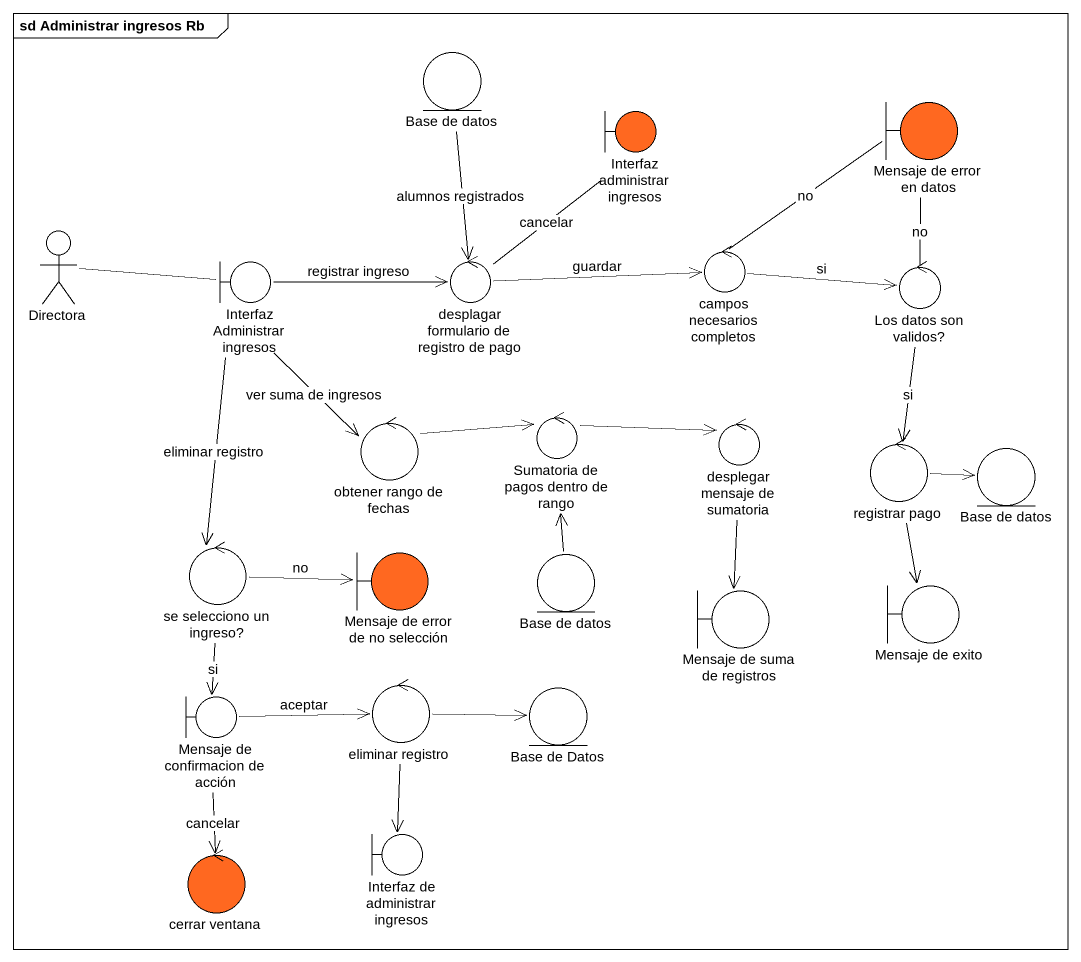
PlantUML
@startuml
mainframe sd Administrar ingresos Rb
entity "Base de datos" as Base_de_datos
boundary "Interfaz administrar ingresos" as Interfaz_administrar #FF6820
boundary "Mensaje de error en datos" as Mensaje_de_error_en_datos #FF6820
actor Directora
boundary "Interfaz Administrar ingresos" as Interfaz_Administrar
control "desplagar formulario de registro de pago" as desplagar_formulario_de
control "campos necesarios completos" as campos_necesarios_completos
control "Los datos son validos?" as Los_datos_son_validos
control "obtener rango de fechas" as obtener_rango_de_fechas
control "Sumatoria de pagos dentro de rango" as Sumatoria_de_pagos_dentro
control "desplegar mensaje de sumatoria" as desplegar_mensaje_de
control "registrar pago" as registrar_pago
entity "Base de datos" as Base_de_datos_2
control "se selecciono un ingreso?" as se_selecciono_un_ingreso
boundary "Mensaje de error de no selección" as Mensaje_de_error_de_no #FF6820
entity "Base de datos" as Base_de_datos_3
boundary "Mensaje de suma de registros" as Mensaje_de_suma_de_registros
boundary "Mensaje de exito" as Mensaje_de_exito
boundary "Mensaje de confirmacion de acción" as Mensaje_de_confirmacion_de
control "eliminar registro" as eliminar_registro
entity "Base de Datos" as Base_de_Datos
control "cerrar ventana" as cerrar_ventana #FF6820
boundary "Interfaz de administrar ingresos" as Interfaz_de_administrar
Base_de_datos --> desplagar_formulario_de : alumnos registrados
Directora -right- Interfaz_Administrar
Interfaz_Administrar -right-> desplagar_formulario_de : registrar ingreso
Interfaz_Administrar --> obtener_rango_de_fechas : ver suma de ingresos
Interfaz_Administrar --> se_selecciono_un_ingreso : eliminar registro
desplagar_formulario_de -up- Interfaz_administrar : cancelar
desplagar_formulario_de -right-> campos_necesarios_completos : guardar
campos_necesarios_completos -up- Mensaje_de_error_en_datos : no
campos_necesarios_completos -right-> Los_datos_son_validos : si
Los_datos_son_validos -up- Mensaje_de_error_en_datos : no
Los_datos_son_validos --> registrar_pago : si
obtener_rango_de_fechas -right-> Sumatoria_de_pagos_dentro
Sumatoria_de_pagos_dentro -right-> desplegar_mensaje_de
desplegar_mensaje_de --> Mensaje_de_suma_de_registros
registrar_pago -right-> Base_de_datos_2
registrar_pago --> Mensaje_de_exito
se_selecciono_un_ingreso -right-> Mensaje_de_error_de_no : no
se_selecciono_un_ingreso --> Mensaje_de_confirmacion_de : si
Base_de_datos_3 -up-> Sumatoria_de_pagos_dentro
Mensaje_de_confirmacion_de -right-> eliminar_registro : aceptar
Mensaje_de_confirmacion_de --> cerrar_ventana : cancelar
eliminar_registro -right-> Base_de_Datos
eliminar_registro --> Interfaz_de_administrar
@enduml
